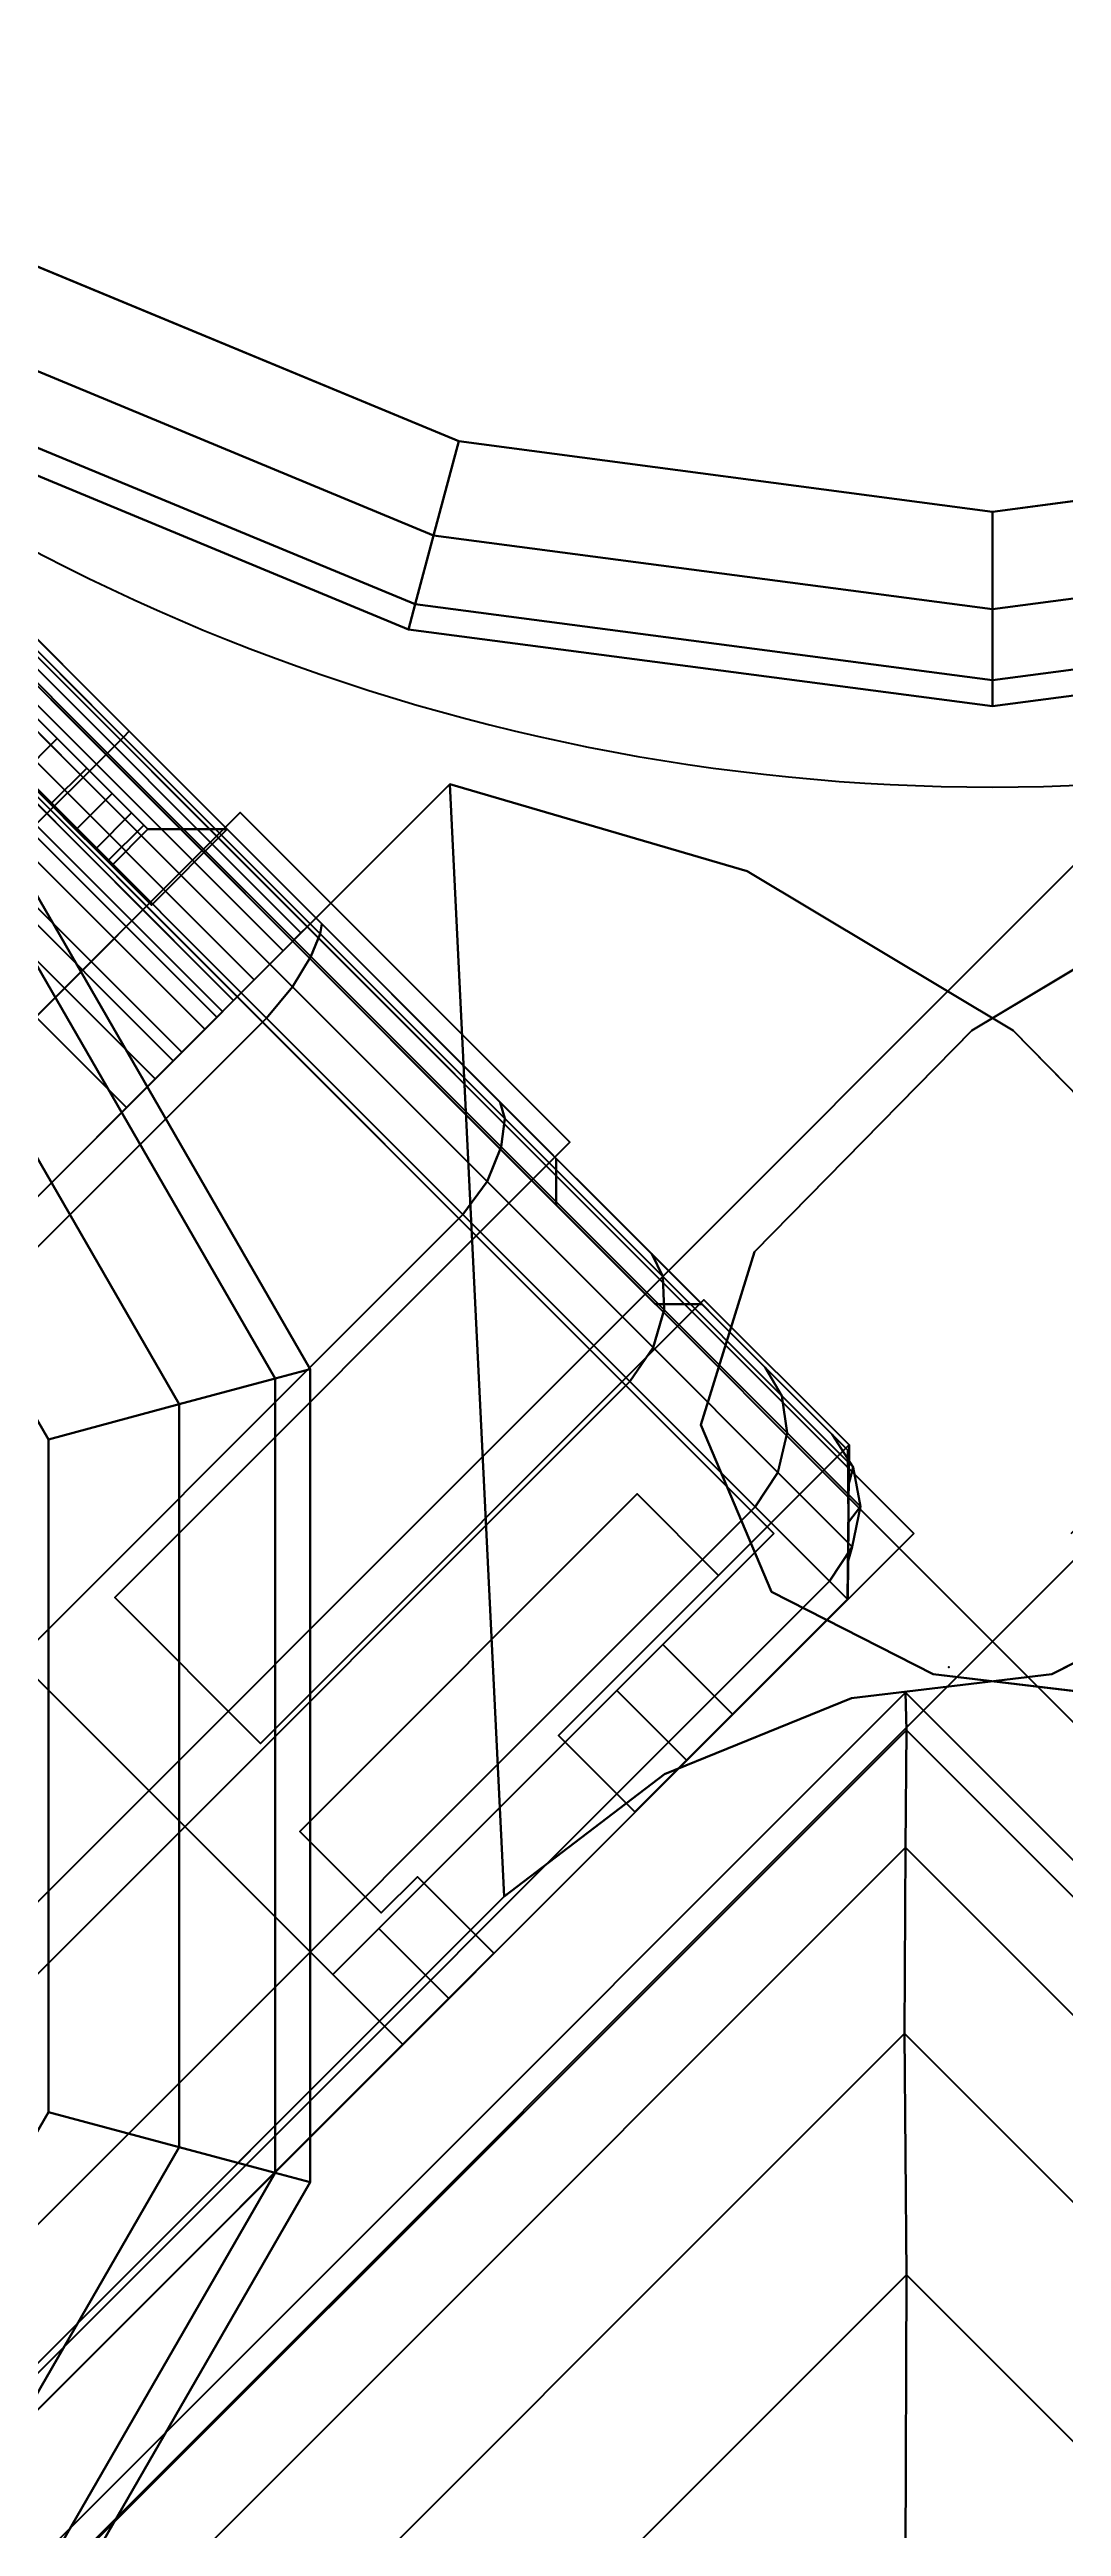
# Model space of a CAD drawing. Extents: x -170 to 1783, y -20 to 1205.
# Drawn here: x 1.743 to 2.357, y 358.241 to 359.742 of the extents above; entities that cross this region are included whole.
import ezdxf
from ezdxf.enums import TextEntityAlignment as Align

# ---------------------------------------------------------------- set-up
doc = ezdxf.new("R2010")
doc.units = 0
doc.header["$LTSCALE"] = 96
doc.header["$MEASUREMENT"] = 0
for name, color, linetype in [('A-FURN-3-PANEL-GLIDE', 7, 'Continuous'), ('A-FURN-3-PANEL-RACE', 7, 'Continuous'), ('A-FURN-3-PANEL-SIDE1', 7, 'Continuous'), ('A-FURN-3-PANEL-TOPCAP', 7, 'Continuous'), ('A-FURN-3-PANEL-TRIM', 7, 'Continuous'), ('A-FURN-3-WKSF-TOP', 7, 'Continuous'), ('A-FURN-3-WKSF-TRIM', 7, 'Continuous'), ('A-FURN-P-PNLS', 7, 'Continuous'), ('A-FURN-P-WKSF', 7, 'Continuous'), ('MAIN_ELECTRICAL', 7, 'Continuous'), ('MAIN_PANEL', 7, 'Continuous'), ('MAIN_PANEL_COMP', 7, 'Continuous'), ('MAIN_WKSURF', 7, 'Continuous'), ('SM', 7, 'Continuous')]:
    doc.layers.add(name, color=color, linetype=linetype)

# ---------------------------------------------------------------- blocks, each defined once
blk = doc.blocks.new('EC-EFP-456')
at = {"layer": 'A-FURN-3-PANEL-GLIDE', "color": 20, "linetype": 'Continuous'}
for points in [[(0.0798, 0.5351, 0.2464), (0.0608, 0.5241, 0.1642), (-0.0668, 1, 0.1642), (-0.0447, 1, 0.2464)], [(0.0608, 0.5241, 0.1642), (0.0798, 0.5351, 0.0821), (-0.0447, 1, 0.0821), (-0.0668, 1, 0.1642)], [(0.1319, 0.5652, 0.3065), (0.0798, 0.5351, 0.2464), (-0.0447, 1, 0.2464), (0.0154, 1, 0.3065)], [(0.0798, 0.5351, 0.0821), (0.1319, 0.5652, 0.022), (0.0154, 1, 0.022), (-0.0447, 1, 0.0821)], [(0.203, 0.6063, 0.3285), (0.1319, 0.5652, 0.3065), (0.0154, 1, 0.3065), (0.0975, 1, 0.3285)], [(0.1319, 0.5652, 0.022), (0.203, 0.6063), (0.0975, 1), (0.0154, 1, 0.022)], [(0.4912, 0.318, 0.3285), (0.4502, 0.2469, 0.3065), (0.1319, 0.5652, 0.3065), (0.203, 0.6063, 0.3285)], [(0.4502, 0.2469, 0.022), (0.4912, 0.318), (0.203, 0.6063), (0.1319, 0.5652, 0.022)], [(0.4502, 0.2469, 0.3065), (0.4201, 0.1948, 0.2464), (0.0798, 0.5351, 0.2464), (0.1319, 0.5652, 0.3065)], [(0.4201, 0.1948, 0.0821), (0.4502, 0.2469, 0.022), (0.1319, 0.5652, 0.022), (0.0798, 0.5351, 0.0821)], [(0.4201, 0.1948, 0.2464), (0.4091, 0.1758, 0.1642), (0.0608, 0.5241, 0.1642), (0.0798, 0.5351, 0.2464)], [(0.4091, 0.1758, 0.1642), (0.4201, 0.1948, 0.0821), (0.0798, 0.5351, 0.0821), (0.0608, 0.5241, 0.1642)], [(0.885, 0.2125, 0.3285), (0.885, 0.1304, 0.3065), (0.4502, 0.2469, 0.3065), (0.4912, 0.318, 0.3285)], [(0.885, 0.1304, 0.022), (0.885, 0.2125), (0.4912, 0.318), (0.4502, 0.2469, 0.022)], [(0.885, 0.1304, 0.3065), (0.885, 0.0703, 0.2464), (0.4201, 0.1948, 0.2464), (0.4502, 0.2469, 0.3065)], [(0.885, 0.0703, 0.0821), (0.885, 0.1304, 0.022), (0.4502, 0.2469, 0.022), (0.4201, 0.1948, 0.0821)], [(0.885, 0.0703, 0.2464), (0.885, 0.0483, 0.1642), (0.4091, 0.1758, 0.1642), (0.4201, 0.1948, 0.2464)], [(0.885, 0.0483, 0.1642), (0.885, 0.0703, 0.0821), (0.4201, 0.1948, 0.0821), (0.4091, 0.1758, 0.1642)]]:
    blk.add_3dface(points, dxfattribs=at)
at = {"layer": 'A-FURN-3-PANEL-RACE', "color": 40, "linetype": 'Continuous'}
for points, invisible_edges in [([(0.5, 0.4255, 0.3963), (0.08, 0.4255, 0.3963), (0.08, -0.0125, 0.3963), (47.92, -0.0125, 0.3963)], 8), ([(0.08, 0.386, 1.7894), (0.08, 0.1819, 1.4986), (0.08, 0.4255, 0.3963), (0.08, 0.4255, 1.7894)], 2), ([(0.08, 0.4255, 0.3963), (0.14, 0.4255, 0.4563), (0.14, 0.4255, 1.7894), (0.08, 0.4255, 1.7894)], 1), ([(0.08, 0.1819, 1.4986), (0.08, 0.1425, 1.4986), (0.08, -0.0125, 0.3963), (0.08, 0.4255, 0.3963)], 10), ([(0.5, 0.4255, 0.3963), (0.5, 0.4255, 0.4563), (0.14, 0.4255, 0.4563), (0.08, 0.4255, 0.3963)], 4), ([(0.08, 0.4255, 3.245), (0.08, 0.4255, 3.515), (0.08, -0.0125, 3.515), (0.08, 0.1425, 3.1951)], 4), ([(0.14, 0.4255, 3.515), (0.14, 0.0475, 3.515), (0.08, -0.0125, 3.515), (0.08, 0.4255, 3.515)], 2), ([(0.5, 0.4255, 0.4563), (47.86, 0.0475, 0.4563), (0.14, 0.0475, 0.4563), (0.14, 0.4255, 0.4563)], 1), ([(0.14, 0.4255, 1.7894), (0.14, 0.4255, 0.4563), (0.14, 0.1819, 1.4986), (0.14, 0.386, 1.7894)], 2), ([(0.14, 0.4255, 0.4563), (0.14, 0.0475, 0.4563), (0.14, 0.1425, 1.4986), (0.14, 0.1819, 1.4986)], 10), ([(0.14, 0.1425, 3.1951), (0.14, 0.0475, 3.515), (0.14, 0.4255, 3.515), (0.14, 0.4255, 3.245)], 1), ([(0.08, 0.1425, 3.1951), (0.08, -0.0125, 3.515), (0.08, -0.0125, 0.3963), (0.08, 0.1425, 1.4986)], 5), ([(0.14, 0.0475, 0.4563), (0.14, 0.0475, 3.515), (0.14, 0.1425, 3.1951), (0.14, 0.1425, 1.4986)], 10), ([(0.6, 0.1425, 4.1797), (0.6, 0.1425, 4.2397), (0.6, 0.1024, 4.2344), (0.6, 0.1179, 4.1764)], 4), ([(0.6, 0.1179, 4.1764), (0.6, 0.1024, 4.2344), (0.6, 0.065, 4.2189), (0.6, 0.095, 4.1669)], 5), ([(0.6, 0.095, 4.1669), (0.6, 0.065, 4.2189), (0.6, 0.0329, 4.1943), (0.6, 0.0753, 4.1519)], 5), ([(0.6, 0.0753, 4.1519), (0.6, 0.0329, 4.1943), (0.6, 0.0082, 4.1622), (0.6, 0.0602, 4.1322)], 5), ([(0.6, 0.0602, 4.1322), (0.6, 0.0082, 4.1622), (0.6, -0.0072, 4.1248), (0.6, 0.0507, 4.1093)], 5), ([(0.14, 0.0475, 3.515), (0.6, 0.0475, 3.515), (0.6, -0.0125, 3.515), (0.08, -0.0125, 3.515)], 8), ([(0.14, 0.0475, 0.4563), (47.86, 0.0475, 0.4563), (47.86, 0.0475, 3.515), (0.14, 0.0475, 3.515)], 4), ([(0.6, 0.0507, 4.1093), (0.6, -0.0072, 4.1248), (0.6, -0.0125, 4.0847), (0.6, 0.0475, 4.0847)], 5), ([(0.6, 0.0475, 3.515), (47.4, 0.0475, 3.515), (47.4, 0.0475, 4.0847), (0.6, 0.0475, 4.0847)], 1), ([(0.6, 0.0475, 3.515), (0.6, 0.0475, 4.0847), (0.6, -0.0125, 4.0847), (0.6, -0.0125, 3.515)], 2), ([(47.92, -0.0125, 3.515), (47.92, -0.0125, 0.3963), (0.08, -0.0125, 0.3963), (0.08, -0.0125, 3.515)], 8), ([(47.4, -0.0125, 4.0847), (47.4, -0.0125, 3.515), (0.6, -0.0125, 3.515), (0.6, -0.0125, 4.0847)], 2)]:
    blk.add_3dface(points, dxfattribs=dict(at, invisible_edges=invisible_edges))
for points in [[(0.08, 0.4255, 1.7894), (0.14, 0.4255, 1.7894), (0.14, 0.386, 1.7894), (0.08, 0.386, 1.7894)], [(0.14, 0.4255, 3.245), (0.14, 0.4255, 3.515), (0.08, 0.4255, 3.515), (0.08, 0.4255, 3.245)], [(0.14, 0.1425, 3.1951), (0.14, 0.4255, 3.245), (0.08, 0.4255, 3.245), (0.08, 0.1425, 3.1951)], [(0.08, 0.386, 1.7894), (0.14, 0.386, 1.7894), (0.14, 0.1819, 1.4986), (0.08, 0.1819, 1.4986)], [(0.08, 0.1819, 1.4986), (0.14, 0.1819, 1.4986), (0.14, 0.1425, 1.4986), (0.08, 0.1425, 1.4986)], [(0.14, 0.1425, 1.4986), (0.14, 0.1425, 3.1951), (0.08, 0.1425, 3.1951), (0.08, 0.1425, 1.4986)], [(47.4, 0.1425, 4.1797), (47.4, 0.1425, 4.2397), (0.6, 0.1425, 4.2397), (0.6, 0.1425, 4.1797)], [(47.4, 0.1425, 4.2397), (47.4, 0.1024, 4.2344), (0.6, 0.1024, 4.2344), (0.6, 0.1425, 4.2397)], [(0.6, 0.1425, 4.1797), (0.6, 0.1179, 4.1764), (47.4, 0.1179, 4.1764), (47.4, 0.1425, 4.1797)], [(0.6, 0.1179, 4.1764), (0.6, 0.095, 4.1669), (47.4, 0.095, 4.1669), (47.4, 0.1179, 4.1764)], [(47.4, 0.1024, 4.2344), (47.4, 0.065, 4.2189), (0.6, 0.065, 4.2189), (0.6, 0.1024, 4.2344)], [(0.6, 0.095, 4.1669), (0.6, 0.0753, 4.1519), (47.4, 0.0753, 4.1519), (47.4, 0.095, 4.1669)], [(0.6, 0.0753, 4.1519), (0.6, 0.0602, 4.1322), (47.4, 0.0602, 4.1322), (47.4, 0.0753, 4.1519)], [(47.4, 0.065, 4.2189), (47.4, 0.0329, 4.1943), (0.6, 0.0329, 4.1943), (0.6, 0.065, 4.2189)], [(0.6, 0.0602, 4.1322), (0.6, 0.0507, 4.1093), (47.4, 0.0507, 4.1093), (47.4, 0.0602, 4.1322)], [(0.6, 0.0507, 4.1093), (0.6, 0.0475, 4.0847), (47.4, 0.0475, 4.0847), (47.4, 0.0507, 4.1093)], [(47.4, 0.0329, 4.1943), (47.4, 0.0082, 4.1622), (0.6, 0.0082, 4.1622), (0.6, 0.0329, 4.1943)], [(47.4, 0.0082, 4.1622), (47.4, -0.0072, 4.1248), (0.6, -0.0072, 4.1248), (0.6, 0.0082, 4.1622)], [(47.4, -0.0072, 4.1248), (47.4, -0.0125, 4.0847), (0.6, -0.0125, 4.0847), (0.6, -0.0072, 4.1248)]]:
    blk.add_3dface(points, dxfattribs=at)
at = {"layer": 'A-FURN-3-PANEL-SIDE1', "color": 7, "linetype": 'Continuous'}
for points in [[(47.3224, 1.955, 55.7401), (47.3228, 0.045, 55.7401), (0.6776, 0.045, 55.7401), (0.6776, 1.955, 55.7401)], [(0.6776, 0.045, 4.2397), (0.6776, 1.955, 4.2397), (0.6776, 1.955, 55.7401), (0.6776, 0.045, 55.7401)], [(47.3224, 0.045, 4.2397), (47.3224, 1.955, 4.2397), (0.6776, 1.955, 4.2397), (0.6776, 0.045, 4.2397)], [(47.3228, 0.045, 55.7401), (47.3224, 0.045, 4.2397), (0.6776, 0.045, 4.2397), (0.6776, 0.045, 55.7401)]]:
    blk.add_3dface(points, dxfattribs=at)
at = {"layer": 'A-FURN-3-PANEL-TOPCAP', "color": 60, "linetype": 'Continuous'}
for points, invisible_edges in [([(0.1285, -0.0047, 55.635), (0.144, -0.02, 55.635), (0.144, 2.02, 55.635), (0.1285, 2.0047, 55.635)], 10), ([(0.144, -0.02, 55.635), (0.269, -0.02, 55.635), (0.269, 2.02, 55.635), (0.144, 2.02, 55.635)], 10), ([(0.289, 2, 55.635), (0.269, 2.02, 55.635), (0.269, -0.02, 55.635), (0.289, 0, 55.635)], 10), ([(0.394, 2.02, 55.635), (0.3741, 2, 55.635), (0.3741, 0, 55.635), (0.394, -0.02, 55.635)], 10), ([(0.676, 2.02, 55.635), (0.394, 2.02, 55.635), (0.394, -0.02, 55.635), (0.676, -0.02, 55.635)], 10), ([(0.1285, 2.0047, 55.635), (0.1129, 1.9894, 55.635), (0.1129, 0.0106, 55.635), (0.1285, -0.0047, 55.635)], 10), ([(0.289, 0, 55.635), (0.3741, 0, 55.635), (0.3741, 2, 55.635), (0.289, 2, 55.635)], 10), ([(0.0965, 0.0273, 55.635), (0.1129, 0.0106, 55.635), (0.1129, 1.9894, 55.635), (0.0965, 1.9727, 55.635)], 10), ([(0.0965, 1.9727, 55.635), (0.08, 1.956, 55.635), (0.08, 0.044, 55.635), (0.0965, 0.0273, 55.635)], 8), ([(0.815, 0.045, 55.7401), (0.815, -0.02, 55.7741), (47.185, 0.014, 55.7401), (47.185, 0.045, 55.7401)], 1), ([(0.676, -0.02, 55.635), (0.6807, -0.02, 55.671), (0.7136, 0.014, 55.6622), (0.71, 0.014, 55.635)], 2), ([(0.6807, -0.02, 55.671), (0.6946, -0.02, 55.7045), (0.724, 0.014, 55.6875), (0.7136, 0.014, 55.6622)], 10), ([(0.6946, -0.02, 55.7045), (0.7167, -0.02, 55.7333), (0.7407, 0.014, 55.7093), (0.724, 0.014, 55.6875)], 10), ([(0.7167, -0.02, 55.7333), (0.7455, -0.02, 55.7554), (0.7625, 0.014, 55.726), (0.7407, 0.014, 55.7093)], 10), ([(0.7455, -0.02, 55.7554), (0.779, -0.02, 55.7693), (0.7878, 0.014, 55.7365), (0.7625, 0.014, 55.726)], 10), ([(0.779, -0.02, 55.7693), (0.815, -0.02, 55.7741), (0.815, 0.014, 55.7401), (0.7878, 0.014, 55.7365)], 10), ([(47.185, -0.02, 55.7741), (47.185, 0.014, 55.7401), (0.815, 0.014, 55.7401), (0.815, -0.02, 55.7741)], 5), ([(0.269, -0.02, 55.635), (0.2783, -0.02, 55.7687), (0.2976, 0, 55.7635), (0.289, 0, 55.635)], 2), ([(0.2783, -0.02, 55.7687), (0.3232, -0.02, 55.8949), (0.3405, 0, 55.8849), (0.2976, 0, 55.7635)], 10), ([(0.289, 0, 55.635), (0.2976, 0, 55.7635), (0.3798, 0, 55.7415), (0.3741, 0, 55.635)], 2), ([(0.2976, 0, 55.7635), (0.3405, 0, 55.8849), (0.4142, 0, 55.8424), (0.3798, 0, 55.7415)], 10), ([(0.3232, -0.02, 55.8949), (0.4005, -0.02, 56.0044), (0.4146, 0, 55.9903), (0.3405, 0, 55.8849)], 10), ([(0.3405, 0, 55.8849), (0.4146, 0, 55.9903), (0.4748, 0, 55.9301), (0.4142, 0, 55.8424)], 10), ([(0.3741, 0, 55.635), (0.3798, 0, 55.7415), (0.399, -0.02, 55.7363), (0.394, -0.02, 55.635)], 2), ([(0.3798, 0, 55.7415), (0.4142, 0, 55.8424), (0.4315, -0.02, 55.8323), (0.399, -0.02, 55.7363)], 10), ([(0.4005, -0.02, 56.0044), (0.5044, -0.02, 56.0891), (0.5144, 0, 56.0717), (0.4146, 0, 55.9903)], 10), ([(0.4142, 0, 55.8424), (0.4748, 0, 55.9301), (0.4889, -0.02, 55.9159), (0.4315, -0.02, 55.8323)], 10), ([(0.4146, 0, 55.9903), (0.5144, 0, 56.0717), (0.5569, 0, 55.9981), (0.4748, 0, 55.9301)], 10), ([(0.4748, 0, 55.9301), (0.5569, 0, 55.9981), (0.5669, -0.02, 55.9807), (0.4889, -0.02, 55.9159)], 10), ([(0.5044, -0.02, 56.0891), (0.6273, -0.02, 56.1426), (0.6324, 0, 56.1232), (0.5144, 0, 56.0717)], 10), ([(0.5144, 0, 56.0717), (0.6324, 0, 56.1232), (0.6544, 0, 56.0411), (0.5569, 0, 55.9981)], 10), ([(0.5569, 0, 55.9981), (0.6544, 0, 56.0411), (0.6596, -0.02, 56.0218), (0.5669, -0.02, 55.9807)], 10), ([(0.6273, -0.02, 56.1426), (0.76, -0.02, 56.161), (0.76, 0, 56.141), (0.6324, 0, 56.1232)], 10), ([(0.6324, 0, 56.1232), (0.76, 0, 56.141), (0.76, 0, 56.056), (0.6544, 0, 56.0411)], 10), ([(0.6544, 0, 56.0411), (0.76, 0, 56.056), (0.76, -0.02, 56.036), (0.6596, -0.02, 56.0218)], 10), ([(0.76, -0.02, 56.161), (47.24, -0.02, 56.161), (47.24, 0, 56.141), (0.76, 0, 56.141)], 10), ([(47.24, 0, 56.056), (0.76, 0, 56.056), (0.76, 0, 56.141), (47.24, 0, 56.141)], 10), ([(0.76, 0, 56.056), (47.24, 0, 56.056), (47.24, -0.02, 56.036), (0.76, -0.02, 56.036)], 10), ([(0.144, -0.02, 55.635), (0.1575, -0.02, 55.8011), (0.2783, -0.02, 55.7687), (0.269, -0.02, 55.635)], 2), ([(0.1575, -0.02, 55.8011), (0.2149, -0.02, 55.9575), (0.3232, -0.02, 55.8949), (0.2783, -0.02, 55.7687)], 10), ([(0.2149, -0.02, 55.9575), (0.3121, -0.02, 56.0929), (0.4005, -0.02, 56.0044), (0.3232, -0.02, 55.8949)], 10), ([(0.3121, -0.02, 56.0929), (0.4419, -0.02, 56.1974), (0.5044, -0.02, 56.0891), (0.4005, -0.02, 56.0044)], 10), ([(0.6807, -0.02, 55.671), (0.676, -0.02, 55.635), (0.394, -0.02, 55.635), (0.399, -0.02, 55.7363)], 8), ([(0.6946, -0.02, 55.7045), (0.6807, -0.02, 55.671), (0.399, -0.02, 55.7363), (0.4315, -0.02, 55.8323)], 10), ([(0.4315, -0.02, 55.8323), (0.4889, -0.02, 55.9159), (0.7167, -0.02, 55.7333), (0.6946, -0.02, 55.7045)], 10), ([(0.4419, -0.02, 56.1974), (0.5949, -0.02, 56.2633), (0.6273, -0.02, 56.1426), (0.5044, -0.02, 56.0891)], 10), ([(0.7455, -0.02, 55.7554), (0.7167, -0.02, 55.7333), (0.4889, -0.02, 55.9159), (0.5669, -0.02, 55.9807)], 10), ([(0.5669, -0.02, 55.9807), (0.6596, -0.02, 56.0218), (0.779, -0.02, 55.7693), (0.7455, -0.02, 55.7554)], 10), ([(0.5949, -0.02, 56.2633), (0.76, -0.02, 56.286), (0.76, -0.02, 56.161), (0.6273, -0.02, 56.1426)], 10), ([(0.815, -0.02, 55.7741), (0.779, -0.02, 55.7693), (0.6596, -0.02, 56.0218), (0.76, -0.02, 56.036)], 10), ([(0.76, -0.02, 56.161), (0.76, -0.02, 56.286), (47.24, -0.02, 56.286), (47.24, -0.02, 56.161)], 5), ([(47.185, -0.02, 55.7741), (0.815, -0.02, 55.7741), (0.76, -0.02, 56.036), (47.24, -0.02, 56.036)], 10)]:
    blk.add_3dface(points, dxfattribs=dict(at, invisible_edges=invisible_edges))
for points in [[(0.0957, 0.044, 55.8177), (0.08, 0.044, 55.635), (0.08, 1.956, 55.635), (0.0957, 1.956, 55.8177)], [(0.1595, 0.044, 55.9895), (0.0957, 0.044, 55.8177), (0.0957, 1.956, 55.8177), (0.1595, 1.956, 55.9895)], [(0.2668, 0.044, 56.1382), (0.1595, 0.044, 55.9895), (0.1595, 1.956, 55.9895), (0.2668, 1.956, 56.1382)], [(0.4099, 0.044, 56.2528), (0.2668, 0.044, 56.1382), (0.2668, 1.956, 56.1382), (0.4099, 1.956, 56.2528)], [(0.5783, 0.044, 56.3252), (0.4099, 0.044, 56.2528), (0.4099, 1.956, 56.2528), (0.5783, 1.956, 56.3252)], [(0.76, 0.044, 56.35), (0.5783, 0.044, 56.3252), (0.5783, 1.956, 56.3252), (0.76, 1.956, 56.35)], [(0.76, 0.044, 56.35), (0.76, 1.956, 56.35), (47.24, 1.956, 56.35), (47.24, 0.044, 56.35)], [(0.0965, 0.0273, 55.635), (0.08, 0.044, 55.635), (0.0957, 0.044, 55.8177), (0.1006, 0.0195, 55.8155)], [(0.1006, 0.0195, 55.8155), (0.0957, 0.044, 55.8177), (0.1595, 0.044, 55.9895), (0.1644, 0.0195, 55.9859)], [(0.1644, 0.0195, 55.9859), (0.1595, 0.044, 55.9895), (0.2668, 0.044, 56.1382), (0.2713, 0.0195, 56.1337)], [(0.2713, 0.0195, 56.1337), (0.2668, 0.044, 56.1382), (0.4099, 0.044, 56.2528), (0.4136, 0.0195, 56.248)], [(0.4136, 0.0195, 56.248), (0.4099, 0.044, 56.2528), (0.5783, 0.044, 56.3252), (0.5806, 0.0195, 56.3203)], [(0.5806, 0.0195, 56.3203), (0.5783, 0.044, 56.3252), (0.76, 0.044, 56.35), (0.76, 0.0195, 56.3451)], [(0.71, 0.045, 55.635), (0.676, 0.045, 55.635), (0.676, -0.02, 55.635), (0.71, 0.014, 55.635)], [(0.7136, 0.045, 55.6622), (0.71, 0.045, 55.635), (0.71, 0.014, 55.635), (0.7136, 0.014, 55.6622)], [(0.724, 0.045, 55.6875), (0.7136, 0.045, 55.6622), (0.7136, 0.014, 55.6622), (0.724, 0.014, 55.6875)], [(0.7407, 0.045, 55.7093), (0.724, 0.045, 55.6875), (0.724, 0.014, 55.6875), (0.7407, 0.014, 55.7093)], [(0.7625, 0.045, 55.726), (0.7407, 0.045, 55.7093), (0.7407, 0.014, 55.7093), (0.7625, 0.014, 55.726)], [(0.76, 0.0195, 56.3451), (0.76, 0.044, 56.35), (47.24, 0.044, 56.35), (47.24, 0.0195, 56.3451)], [(0.7878, 0.045, 55.7365), (0.7625, 0.045, 55.726), (0.7625, 0.014, 55.726), (0.7878, 0.014, 55.7365)], [(0.815, 0.045, 55.7401), (0.7878, 0.045, 55.7365), (0.7878, 0.014, 55.7365), (0.815, 0.014, 55.7401)], [(0.1129, 0.0106, 55.635), (0.0965, 0.0273, 55.635), (0.1006, 0.0195, 55.8155), (0.1143, -0.0013, 55.8104)], [(0.1143, -0.0013, 55.8104), (0.1006, 0.0195, 55.8155), (0.1644, 0.0195, 55.9859), (0.1774, -0.0013, 55.977)], [(0.1774, -0.0013, 55.977), (0.1644, 0.0195, 55.9859), (0.2713, 0.0195, 56.1337), (0.2828, -0.0013, 56.1222)], [(0.2828, -0.0013, 56.1222), (0.2713, 0.0195, 56.1337), (0.4136, 0.0195, 56.248), (0.4225, -0.0013, 56.2349)], [(0.4225, -0.0013, 56.2349), (0.4136, 0.0195, 56.248), (0.5806, 0.0195, 56.3203), (0.5856, -0.0013, 56.3065)], [(0.5856, -0.0013, 56.3065), (0.5806, 0.0195, 56.3203), (0.76, 0.0195, 56.3451), (0.76, -0.0013, 56.3313)], [(0.76, -0.0013, 56.3313), (0.76, 0.0195, 56.3451), (47.24, 0.0195, 56.3451), (47.24, -0.0013, 56.3313)], [(0.1285, -0.0047, 55.635), (0.1129, 0.0106, 55.635), (0.1143, -0.0013, 55.8104), (0.1344, -0.0151, 55.8048)], [(0.1344, -0.0151, 55.8048), (0.1143, -0.0013, 55.8104), (0.1774, -0.0013, 55.977), (0.1955, -0.0151, 55.9663)], [(0.144, -0.02, 55.635), (0.1285, -0.0047, 55.635), (0.1344, -0.0151, 55.8048), (0.1575, -0.02, 55.8011)], [(0.1955, -0.0151, 55.9663), (0.1774, -0.0013, 55.977), (0.2828, -0.0013, 56.1222), (0.2978, -0.0151, 56.1072)], [(0.2978, -0.0151, 56.1072), (0.2828, -0.0013, 56.1222), (0.4225, -0.0013, 56.2349), (0.4331, -0.0151, 56.2168)], [(0.4331, -0.0151, 56.2168), (0.4225, -0.0013, 56.2349), (0.5856, -0.0013, 56.3065), (0.5913, -0.0151, 56.2864)], [(0.5913, -0.0151, 56.2864), (0.5856, -0.0013, 56.3065), (0.76, -0.0013, 56.3313), (0.76, -0.0151, 56.3105)], [(0.76, -0.0151, 56.3105), (0.76, -0.0013, 56.3313), (47.24, -0.0013, 56.3313), (47.24, -0.0151, 56.3105)], [(0.1575, -0.02, 55.8011), (0.1344, -0.0151, 55.8048), (0.1955, -0.0151, 55.9663), (0.2149, -0.02, 55.9575)], [(0.2149, -0.02, 55.9575), (0.1955, -0.0151, 55.9663), (0.2978, -0.0151, 56.1072), (0.3121, -0.02, 56.0929)], [(0.3121, -0.02, 56.0929), (0.2978, -0.0151, 56.1072), (0.4331, -0.0151, 56.2168), (0.4419, -0.02, 56.1974)], [(0.4419, -0.02, 56.1974), (0.4331, -0.0151, 56.2168), (0.5913, -0.0151, 56.2864), (0.5949, -0.02, 56.2633)], [(0.5949, -0.02, 56.2633), (0.5913, -0.0151, 56.2864), (0.76, -0.0151, 56.3105), (0.76, -0.02, 56.286)], [(0.76, -0.02, 56.286), (0.76, -0.0151, 56.3105), (47.24, -0.0151, 56.3105), (47.24, -0.02, 56.286)]]:
    blk.add_3dface(points, dxfattribs=at)
at = {"layer": 'A-FURN-3-PANEL-TRIM', "color": 60, "linetype": 'Continuous'}
for points, invisible_edges in [([(0.395, 2.0328, 55.635), (0.6776, 2.0328, 55.635), (0.6776, -0.0328, 55.635), (0.395, -0.0328, 55.635)], 8), ([(0.6, -0.1348, 3.5747), (0.6, 1.6815, 3.5747), (0.1, 1.6815, 3.5747), (0.1, 0.3185, 3.5747)], 10), ([(0.6, -0.1348, 4.2397), (0.1, 0.3185, 4.2397), (0.1, 1.6815, 4.2397), (0.6, 1.6815, 4.2397)], 5), ([(0.1457, 0.3473, 55.635), (0.0802, 0.3473, 55.635), (0.0802, 1.6527, 55.635), (0.1457, 1.6527, 55.635)], 8), ([(0.2701, 1.6426, 55.635), (0.395, 1.6426, 55.635), (0.395, 0.3574, 55.635), (0.2701, 0.3574, 55.635)], 10), ([(0.1457, 1.6218, 55.635), (0.2155, 1.6218, 55.635), (0.2155, 0.3782, 55.635), (0.1457, 0.3782, 55.635)], 10), ([(0.0361, 0.0847, 3.5747), (0.6, -0.1348, 3.5747), (0.1, 0.3185, 3.5747), (0.0837, 0.1973, 3.5747)], 3), ([(0.0361, 0.0847, 4.2397), (0.0837, 0.1973, 4.2397), (0.1, 0.3185, 4.2397), (0.6, -0.1348, 4.2397)], 12), ([(0.0361, 0.0847, 3.8013), (0.0837, 0.1973, 3.8013), (0.1, 0.3185, 3.8013), (0.6, -0.1348, 3.8013)], 12), ([(0.0361, 0.0847, 4.013), (0.6, -0.1348, 4.013), (0.1, 0.3185, 4.013), (0.0837, 0.1973, 4.013)], 3), ([(-0.0735, -0.1159, 3.5747), (0.6, -0.1348, 3.5747), (0.0361, 0.0847, 3.5747), (-0.0395, -0.0114, 3.5747)], 3), ([(-0.0735, -0.1159, 4.2397), (-0.0395, -0.0114, 4.2397), (0.0361, 0.0847, 4.2397), (0.6, -0.1348, 4.2397)], 12), ([(-0.0735, -0.1159, 3.8013), (-0.0395, -0.0114, 3.8013), (0.0361, 0.0847, 3.8013), (0.6, -0.1348, 3.8013)], 12), ([(-0.0735, -0.1159, 4.013), (0.6, -0.1348, 4.013), (0.0361, 0.0847, 4.013), (-0.0395, -0.0114, 4.013)], 3), ([(0.2155, 0.0891, 4.2397), (0.2155, 0.0891, 55.635), (0.1457, 0.0891, 55.635), (0.1457, 0.0891, 4.2397)], 2), ([(0.1457, -0.0228, 55.635), (0.1457, 0.0891, 55.635), (0.2155, 0.0891, 55.635), (0.2701, -0.0228, 55.635)], 6), ([(47.9639, 0.0847, 3.8013), (47.4, -0.1348, 3.8013), (48.0735, -0.1159, 3.8013), (48.0395, -0.0114, 3.8013)], 3), ([(47.9639, 0.0847, 4.013), (48.0395, -0.0114, 4.013), (48.0735, -0.1159, 4.013), (47.4, -0.1348, 4.013)], 12), ([(0.065, -0.269, 3.5747), (0.6, -0.1348, 3.5747), (-0.0735, -0.1159, 3.5747), (-0.0322, -0.2178, 3.5747)], 3), ([(0.065, -0.269, 4.2397), (-0.0322, -0.2178, 4.2397), (-0.0735, -0.1159, 4.2397), (0.6, -0.1348, 4.2397)], 12), ([(0.065, -0.269, 3.8013), (-0.0322, -0.2178, 3.8013), (-0.0735, -0.1159, 3.8013), (0.6, -0.1348, 3.8013)], 12), ([(0.065, -0.269, 4.013), (0.6, -0.1348, 4.013), (-0.0735, -0.1159, 4.013), (-0.0322, -0.2178, 4.013)], 3), ([(48.0735, -0.1159, 3.8013), (47.4, -0.1348, 3.8013), (47.935, -0.269, 3.8013), (48.0322, -0.2178, 3.8013)], 3), ([(48.0735, -0.1159, 4.013), (48.0322, -0.2178, 4.013), (47.935, -0.269, 4.013), (47.4, -0.1348, 4.013)], 12), ([(0.4351, -0.2249, 3.5747), (0.6, -0.1348, 3.5747), (0.065, -0.269, 3.5747), (0.2529, -0.2706, 3.5747)], 2), ([(0.4351, -0.2249, 4.2397), (0.2529, -0.2706, 4.2397), (0.065, -0.269, 4.2397), (0.6, -0.1348, 4.2397)], 4), ([(0.4351, -0.2249, 3.8013), (0.2529, -0.2706, 3.8013), (0.065, -0.269, 3.8013), (0.6, -0.1348, 3.8013)], 4), ([(0.4351, -0.2249, 4.013), (0.6, -0.1348, 4.013), (0.065, -0.269, 4.013), (0.2529, -0.2706, 4.013)], 2), ([(47.935, -0.269, 3.8013), (47.4, -0.1348, 3.8013), (47.5649, -0.2249, 3.8013), (47.7471, -0.2706, 3.8013)], 1), ([(47.935, -0.269, 4.013), (47.7471, -0.2706, 4.013), (47.5649, -0.2249, 4.013), (47.4, -0.1348, 4.013)], 8)]:
    blk.add_3dface(points, dxfattribs=dict(at, invisible_edges=invisible_edges))
for points in [[(0.1, 0.3185, 4.2397), (0.1, 0.3185, 3.5747), (0.1, 1.6815, 3.5747), (0.1, 1.6815, 4.2397)], [(0.6, 1.6815, 3.5747), (0.6, -0.1348, 3.5747), (0.6, -0.1348, 4.2397), (0.6, 1.6815, 4.2397)], [(0.0802, 0.3473, 55.635), (0.0802, 0.3473, 4.2397), (0.0802, 1.6527, 4.2397), (0.0802, 1.6527, 55.635)], [(0.1457, 0.3473, 55.635), (0.1457, 0.3782, 55.635), (0.1457, 0.3782, 4.2397), (0.1457, 0.3473, 4.2397)], [(0.1457, 0.3782, 4.2397), (0.1457, 0.3782, 55.635), (0.2155, 0.3782, 55.635), (0.2155, 0.3782, 4.2397)], [(0.2155, 0.3782, 55.635), (0.2155, 0.0891, 55.635), (0.2155, 0.0891, 4.2397), (0.2155, 0.3782, 4.2397)], [(0.0802, 0.3473, 4.2397), (0.0802, 0.3473, 55.635), (0.1457, 0.3473, 55.635), (0.1457, 0.3473, 4.2397)], [(0.2701, 0.3574, 4.2397), (0.2701, 0.3574, 55.635), (0.395, 0.3574, 55.635), (0.395, 0.3574, 4.2397)], [(0.2701, -0.0228, 55.635), (0.2701, 0.3574, 55.635), (0.2701, 0.3574, 4.2397), (0.2701, -0.0228, 4.2397)], [(0.395, 0.3574, 55.635), (0.395, -0.0328, 55.635), (0.395, -0.0328, 4.2397), (0.395, 0.3574, 4.2397)], [(0.0837, 0.1973, 4.013), (0.1, 0.3185, 4.013), (0.1, 0.3185, 4.2397), (0.0837, 0.1973, 4.2397)], [(0.0837, 0.1973, 3.5747), (0.1, 0.3185, 3.5747), (0.1, 0.3185, 3.8013), (0.0837, 0.1973, 3.8013)], [(0.6, -0.1348, 3.8013), (0.1, 0.3185, 3.8013), (0.1, 0.3185, 4.013), (0.6, -0.1348, 4.013)], [(0.0802, 0.2263, 55.635), (0.0802, 0.044, 55.635), (0.0802, 0.044, 4.2397), (0.0802, 0.2263, 4.2397)], [(0.1457, 0.2263, 4.2397), (0.1457, 0.2263, 55.635), (0.0802, 0.2263, 55.635), (0.0802, 0.2263, 4.2397)], [(0.0802, 0.044, 55.635), (0.0802, 0.2263, 55.635), (0.1457, 0.2263, 55.635), (0.1457, -0.0228, 55.635)], [(0.1457, 0.0891, 55.635), (0.1457, 0.2263, 55.635), (0.1457, 0.2263, 4.2397), (0.1457, 0.0891, 4.2397)], [(0.0361, 0.0847, 4.013), (0.0837, 0.1973, 4.013), (0.0837, 0.1973, 4.2397), (0.0361, 0.0847, 4.2397)], [(0.0361, 0.0847, 3.5747), (0.0837, 0.1973, 3.5747), (0.0837, 0.1973, 3.8013), (0.0361, 0.0847, 3.8013)], [(-0.0395, -0.0114, 4.013), (0.0361, 0.0847, 4.013), (0.0361, 0.0847, 4.2397), (-0.0395, -0.0114, 4.2397)], [(-0.0395, -0.0114, 3.5747), (0.0361, 0.0847, 3.5747), (0.0361, 0.0847, 3.8013), (-0.0395, -0.0114, 3.8013)], [(47.9639, 0.0847, 3.8013), (48.0395, -0.0114, 3.8013), (48.0395, -0.0114, 4.013), (47.9639, 0.0847, 4.013)], [(0.0802, 0.044, 4.2397), (0.0802, 0.044, 55.635), (0.1457, -0.0228, 55.635), (0.1457, -0.0228, 4.2397)], [(0.6776, 0.045, 4.2397), (0.6776, -0.0328, 4.2397), (0.6776, -0.0328, 55.635), (0.6776, 0.045, 55.635)], [(-0.0735, -0.1159, 4.013), (-0.0395, -0.0114, 4.013), (-0.0395, -0.0114, 4.2397), (-0.0735, -0.1159, 4.2397)], [(-0.0735, -0.1159, 3.5747), (-0.0395, -0.0114, 3.5747), (-0.0395, -0.0114, 3.8013), (-0.0735, -0.1159, 3.8013)], [(48.0395, -0.0114, 3.8013), (48.0735, -0.1159, 3.8013), (48.0735, -0.1159, 4.013), (48.0395, -0.0114, 4.013)], [(0.1457, -0.0228, 4.2397), (0.1457, -0.0228, 55.635), (0.2701, -0.0228, 55.635), (0.2701, -0.0228, 4.2397)], [(0.395, -0.0328, 4.2397), (0.395, -0.0328, 55.635), (0.6776, -0.0328, 55.635), (0.6776, -0.0328, 4.2397)], [(48.0735, -0.1159, 3.8013), (48.0322, -0.2178, 3.8013), (48.0322, -0.2178, 4.013), (48.0735, -0.1159, 4.013)], [(0.6, -0.1348, 4.013), (0.4351, -0.2249, 4.013), (0.4351, -0.2249, 4.2397), (0.6, -0.1348, 4.2397)], [(0.6, -0.1348, 3.5747), (0.4351, -0.2249, 3.5747), (0.4351, -0.2249, 3.8013), (0.6, -0.1348, 3.8013)], [(0.4351, -0.2249, 4.013), (0.2529, -0.2706, 4.013), (0.2529, -0.2706, 4.2397), (0.4351, -0.2249, 4.2397)], [(0.4351, -0.2249, 3.5747), (0.2529, -0.2706, 3.5747), (0.2529, -0.2706, 3.8013), (0.4351, -0.2249, 3.8013)], [(47.7471, -0.2706, 3.8013), (47.5649, -0.2249, 3.8013), (47.5649, -0.2249, 4.013), (47.7471, -0.2706, 4.013)], [(48.0322, -0.2178, 3.8013), (47.935, -0.269, 3.8013), (47.935, -0.269, 4.013), (48.0322, -0.2178, 4.013)], [(0.2529, -0.2706, 4.013), (0.065, -0.269, 4.013), (0.065, -0.269, 4.2397), (0.2529, -0.2706, 4.2397)], [(0.2529, -0.2706, 3.5747), (0.065, -0.269, 3.5747), (0.065, -0.269, 3.8013), (0.2529, -0.2706, 3.8013)], [(47.935, -0.269, 3.8013), (47.7471, -0.2706, 3.8013), (47.7471, -0.2706, 4.013), (47.935, -0.269, 4.013)]]:
    blk.add_3dface(points, dxfattribs=at)
at = {"layer": 'A-FURN-P-PNLS', "color": 60, "linetype": 'Continuous'}
for p, q in [((0, 0), (0, 2)), ((48, 2), (48, 0)), ((48, 0), (0, 0))]:
    blk.add_line(p, q, dxfattribs=at)
at = {"layer": 'MAIN_PANEL', "color": 7, "linetype": 'Continuous'}
for p in [(0, 0), (0, 0, 55.663), (0, 0), (0, 0), (48, 0), (48, 0, 55.663), (48, 0)]:
    blk.add_point(p, dxfattribs=at)
blk = doc.blocks.new('EC-WYC-46-2424-T')
at = {"layer": 'A-FURN-3-WKSF-TOP', "color": 60, "linetype": 'Continuous'}
for points, invisible_edges in [([(21.0901, -26.9099, 27.75), (47.257, -0.2855, 27.75), (46.9555, -0.1606, 27.75), (46.632, -0.118, 27.75)], 9), ([(21.0901, -26.9099, 29), (46.632, -0.118, 29), (46.9555, -0.1606, 29), (47.257, -0.2855, 29)], 9), ([(47.257, -0.2855, 27.75), (21.0901, -26.9099, 27.75), (47.7145, -0.743, 27.75), (47.5159, -0.4841, 27.75)], 3), ([(47.257, -0.2855, 29), (47.5159, -0.4841, 29), (47.7145, -0.743, 29), (21.0901, -26.9099, 29)], 12), ([(21.0901, -26.9099, 27.75), (47.882, -1.368, 27.75), (47.8394, -1.0445, 27.75), (47.7145, -0.743, 27.75)], 9), ([(21.0901, -26.9099, 29), (47.7145, -0.743, 29), (47.8394, -1.0445, 29), (47.882, -1.368, 29)], 9)]:
    blk.add_3dface(points, dxfattribs=dict(at, invisible_edges=invisible_edges))
at = {"layer": 'A-FURN-3-WKSF-TRIM', "color": 40, "linetype": 'Continuous'}
for points in [[(47.3081, -0.197, 28.941), (47.316, -0.1833, 28.882), (47.5993, -0.4007, 28.882), (47.5881, -0.4119, 28.941)], [(47.316, -0.1833, 27.868), (47.3081, -0.197, 27.809), (47.5881, -0.4119, 27.809), (47.5993, -0.4007, 27.868)], [(47.316, -0.1833, 28.882), (47.316, -0.1833, 27.868), (47.5993, -0.4007, 27.868), (47.5993, -0.4007, 28.882)], [(47.2865, -0.2344, 28.9842), (47.3081, -0.197, 28.941), (47.5881, -0.4119, 28.941), (47.5576, -0.4424, 28.9842)], [(47.3081, -0.197, 27.809), (47.2865, -0.2344, 27.7658), (47.5576, -0.4424, 27.7658), (47.5881, -0.4119, 27.809)], [(47.257, -0.2855, 29), (47.2865, -0.2344, 28.9842), (47.5576, -0.4424, 28.9842), (47.5159, -0.4841, 29)], [(47.2865, -0.2344, 27.7658), (47.257, -0.2855, 27.75), (47.5159, -0.4841, 27.75), (47.5576, -0.4424, 27.7658)], [(47.5881, -0.4119, 28.941), (47.5993, -0.4007, 28.882), (47.8167, -0.684, 28.882), (47.803, -0.6919, 28.941)], [(47.5993, -0.4007, 27.868), (47.5881, -0.4119, 27.809), (47.803, -0.6919, 27.809), (47.8167, -0.684, 27.868)], [(47.5993, -0.4007, 28.882), (47.5993, -0.4007, 27.868), (47.8167, -0.684, 27.868), (47.8167, -0.684, 28.882)], [(47.5576, -0.4424, 28.9842), (47.5881, -0.4119, 28.941), (47.803, -0.6919, 28.941), (47.7656, -0.7135, 28.9842)], [(47.5881, -0.4119, 27.809), (47.5576, -0.4424, 27.7658), (47.7656, -0.7135, 27.7658), (47.803, -0.6919, 27.809)], [(47.5159, -0.4841, 29), (47.5576, -0.4424, 28.9842), (47.7656, -0.7135, 28.9842), (47.7145, -0.743, 29)], [(47.5576, -0.4424, 27.7658), (47.5159, -0.4841, 27.75), (47.7145, -0.743, 27.75), (47.7656, -0.7135, 27.7658)], [(47.803, -0.6919, 28.941), (47.8167, -0.684, 28.882), (47.9534, -1.0139, 28.882), (47.9381, -1.018, 28.941)], [(47.8167, -0.684, 27.868), (47.803, -0.6919, 27.809), (47.9381, -1.018, 27.809), (47.9534, -1.0139, 27.868)], [(47.8167, -0.684, 28.882), (47.8167, -0.684, 27.868), (47.9534, -1.0139, 27.868), (47.9534, -1.0139, 28.882)], [(47.7656, -0.7135, 28.9842), (47.803, -0.6919, 28.941), (47.9381, -1.018, 28.941), (47.8964, -1.0292, 28.9842)], [(47.803, -0.6919, 27.809), (47.7656, -0.7135, 27.7658), (47.8964, -1.0292, 27.7658), (47.9381, -1.018, 27.809)], [(47.7145, -0.743, 29), (47.7656, -0.7135, 28.9842), (47.8964, -1.0292, 28.9842), (47.8394, -1.0445, 29)], [(47.7656, -0.7135, 27.7658), (47.7145, -0.743, 27.75), (47.8394, -1.0445, 27.75), (47.8964, -1.0292, 27.7658)]]:
    blk.add_3dface(points, dxfattribs=at)
at = {"layer": 'A-FURN-P-WKSF', "color": 7, "linetype": 'Continuous'}
blk.add_arc((46.75, -1.25), 1.25, 0, 90, dxfattribs=at)
at = {"layer": 'MAIN_WKSURF', "color": 7, "linetype": 'Continuous'}
blk.add_point((48, 0), dxfattribs=at)
blk.add_point((48, 0), dxfattribs=at)
blk.add_point((48, 0), dxfattribs=at)
blk = doc.blocks.new('EC-FPFC-56')
at = {"layer": 'MAIN_PANEL_COMP', "color": 7, "linetype": 'Continuous'}
for p in [(0.0002, -2), (0.0297, -2.0077)]:
    blk.add_point(p, dxfattribs=at)
at = {"layer": 'SM', "color": 60, "linetype": 'Continuous'}
for points in [[(0.0297, -0.0077, 3), (0.0297, -2.0077, 3), (0.0297, -2.0077, 55.5), (0.0297, -0.0077, 55.5)], [(0.0454, -0.0077, 55.6299), (0.0297, -0.0077, 55.5), (0.0297, -2.0077, 55.5), (0.0454, -1.9911, 55.6299)], [(0.0297, -0.0077), (0.0297, -2.0077), (0.0297, -2.0077, 3), (0.0297, -0.0077, 3)], [(0.0962, -0.0077, 55.75), (0.0454, -0.0077, 55.6299), (0.0454, -1.9911, 55.6299), (0.0962, -1.9413, 55.75)], [(0.1753, -0.0077, 55.8535), (0.0962, -0.0077, 55.75), (0.0962, -1.9413, 55.75), (0.1762, -1.8621, 55.8535)], [(0.2788, -0.0077, 55.9326), (0.1753, -0.0077, 55.8535), (0.1762, -1.8621, 55.8535), (0.2788, -1.7577, 55.9326)], [(0.3989, -0.0077, 55.9834), (0.2788, -0.0077, 55.9326), (0.2788, -1.7577, 55.9326), (0.3989, -1.6385, 55.9834)], [(2.0297, -1.7586, 55.9326), (2.0297, -1.6385, 55.9834), (0.3989, -1.6385, 55.9834), (0.2788, -1.7577, 55.9326)], [(0.2788, -1.7577, 55.9326), (0.1762, -1.8621, 55.8535), (2.0297, -1.8621, 55.8535), (2.0297, -1.7586, 55.9326)], [(0.1762, -1.8621, 55.8535), (0.0962, -1.9413, 55.75), (2.0297, -1.9413, 55.75), (2.0297, -1.8621, 55.8535)], [(0.0962, -1.9413, 55.75), (0.0454, -1.9911, 55.6299), (2.0297, -1.992, 55.6299), (2.0297, -1.9413, 55.75)], [(0.0454, -1.9911, 55.6299), (0.0297, -2.0077, 55.5), (2.0297, -2.0077, 55.5), (2.0297, -1.992, 55.6299)], [(2.0297, -2.0077, 55.5), (0.0297, -2.0077, 55.5), (0.0297, -2.0077, 3), (2.0297, -2.0077, 3)], [(2.0297, -2.0077, 3), (0.0297, -2.0077, 3), (0.0297, -2.0077), (2.0297, -2.0077)]]:
    blk.add_3dface(points, dxfattribs=at)
blk = doc.blocks.new('EC-BFM-1')
at = {"layer": 'SM', "color": 60, "linetype": 'Continuous'}
blk.add_line((5.9685, -6.1714), (5.9685, 5.8286), dxfattribs=at)

msp = doc.modelspace()

# ---------------------------------------------------------------- block references
at = {"layer": 'MAIN_ELECTRICAL', "color": 47, "linetype": 'Continuous', "rotation": 315}
msp.add_blockref('EC-BFM-1', (-4.25013, 361.07356), dxfattribs=at)
at = {"layer": 'MAIN_PANEL', "color": 47, "linetype": 'Continuous'}
ref = msp.add_blockref('EC-EFP-456', (2.31495, 358.77696), dxfattribs=dict(at, rotation=135))
ref.add_attrib('CAPMC', 'ECH', dxfattribs={"color": 47, "linetype": 'Continuous', "height": 0.000000012, "width": 0.666667}).set_placement((2.31495, 358.77696), align=Align.BOTTOM_LEFT)
ref.add_attrib('CAPPN', 'EC-EFP-456', dxfattribs={"color": 47, "linetype": 'Continuous', "height": 0.000000012, "width": 0.666667}).set_placement((2.31495, 358.77696), align=Align.BOTTOM_LEFT)
ref.add_attrib('CAPMG', 'RSI', dxfattribs={"color": 47, "linetype": 'Continuous', "height": 0.000000012, "width": 0.666667}).set_placement((2.31495, 358.77696), align=Align.BOTTOM_LEFT)
ref.add_attrib('CAPQTY', '1', dxfattribs={"color": 47, "linetype": 'Continuous', "height": 0.000000012, "width": 0.666667}).set_placement((2.31495, 358.77696), align=Align.BOTTOM_LEFT)
at = {"layer": 'MAIN_PANEL', "color": 47, "linetype": 'Continuous', "rotation": 225}
msp.add_blockref('EC-EFP-456', (36.25607, 392.71809), dxfattribs=at)
at = {"layer": 'MAIN_PANEL_COMP', "color": 47, "linetype": 'Continuous', "rotation": 225}
msp.add_blockref('EC-FPFC-56', (3.70295, 357.34737), dxfattribs=at)
at = {"layer": 'MAIN_WKSURF', "color": 47, "linetype": 'Continuous', "rotation": 225}
msp.add_blockref('EC-WYC-46-2424-T', (36.25607, 392.71809), dxfattribs=at)

doc.saveas('drawing.dxf')
